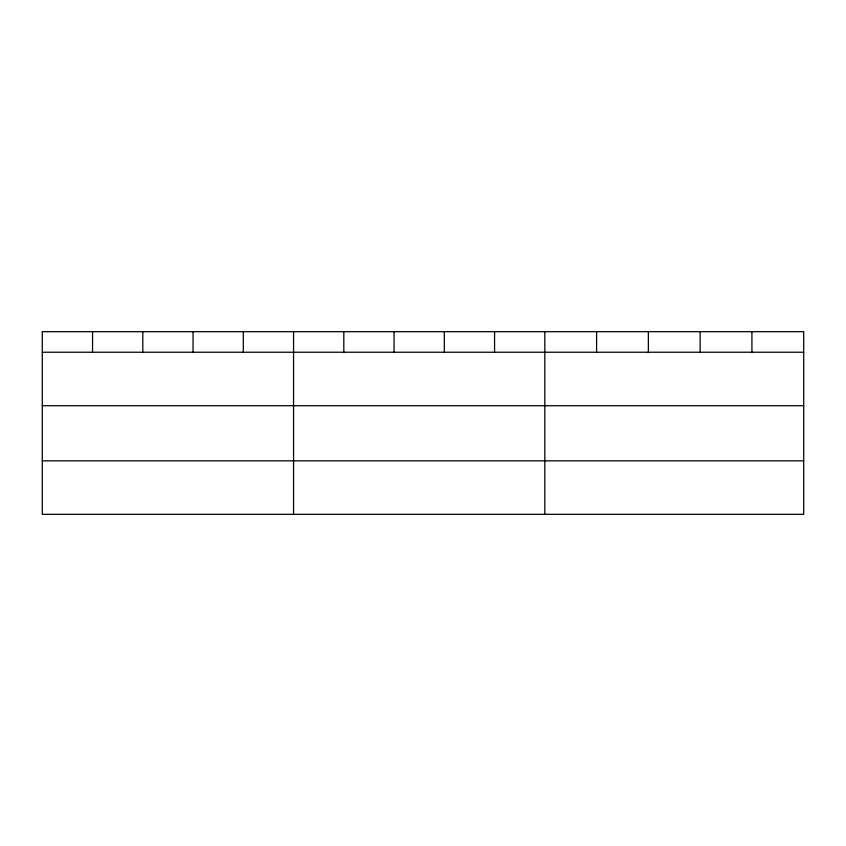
<?xml version="1.0" encoding="UTF-8"?>
<svg xmlns="http://www.w3.org/2000/svg" width="846" height="846" viewBox="0 0 846 846"><rect width="100%" height="100%" fill="white"/><g stroke="black" fill="none" stroke-linecap="round" stroke-linejoin="round"><path stroke-width="1.27" d="M803.7 405.72L803.7 331.674L42.3 331.674L42.3 514.326L803.7 514.326L803.7 405.72L42.3 405.72M42.3 352.232L803.7 352.232M42.3 460.837L803.7 460.837M751.925 331.674L751.925 352.232M700.15 331.674L700.15 352.232M648.374 331.674L648.374 352.232M596.599 331.674L596.599 352.232M544.824 331.674L544.824 514.326M494.572 331.674L494.572 352.232M444.319 331.674L444.319 352.232M394.067 331.674L394.067 352.232M343.814 331.674L343.814 352.232M293.562 331.674L293.562 514.326M243.31 331.674L243.31 352.232M193.057 331.674L193.057 352.232M142.805 331.674L142.805 352.232M92.552 331.674L92.552 352.232"/></g></svg>
